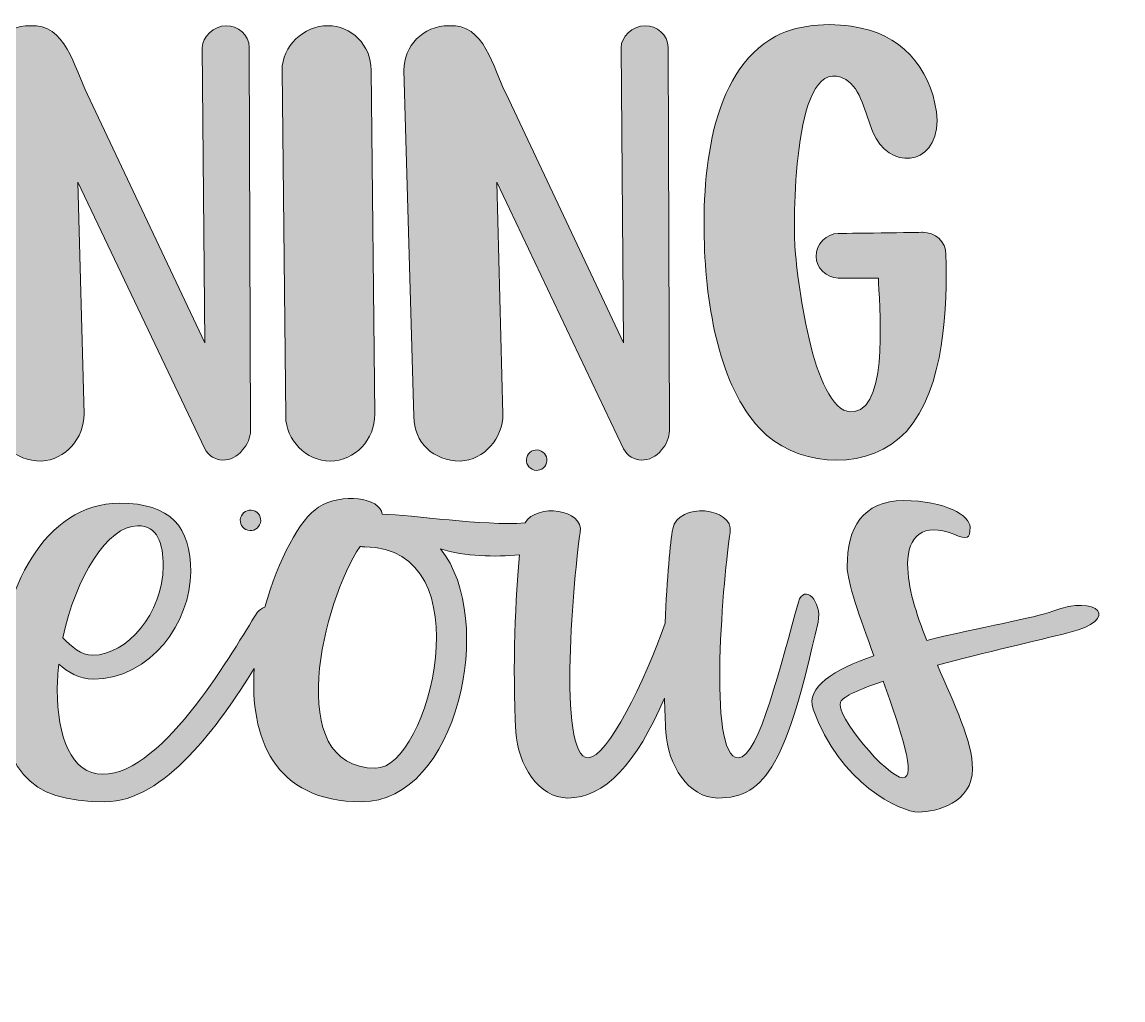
# Model space of a CAD drawing. Header units: inches. Extents: x 43 to 1037, y -884 to -197.
# Drawn here: x 539.8 to 1036.8, y -883.8 to -442.1 of the extents above; entities that cross this region are included whole.
import ezdxf

# ---------------------------------------------------------------- set-up
doc = ezdxf.new("R2010")
doc.units = ezdxf.units.IN
doc.header["$MEASUREMENT"] = 0
doc.layers.add('Layer 1', color=7, linetype='Continuous')

# ---------------------------------------------------------------- blocks, each defined once
blk = doc.blocks.new('block 2')
at = {"layer": 'Layer 1', "true_color": 0xffffff}
h = blk.add_hatch(color=7, dxfattribs=at)
h.dxf.hatch_style = 2
edge = h.paths.add_edge_path()
edge.add_spline(control_points=[(890.3, -704.14), (882.54, -730.74), (872.69, -774.43), (863.04, -774.43), (848.75, -774.43), (856.75, -689.66), (859.46, -672.65), (861.29, -661.17), (835.83, -658.83), (833.55, -671.07), (832.48, -676.84), (830.91, -693.36), (830.15, -713.6), (821, -739.96), (803.93, -774.43), (795.36, -774.43), (781.07, -774.43), (789.07, -689.66), (791.78, -672.65), (793.47, -662.11), (772.12, -659.29), (766.87, -668.37), (747.82, -669.78), (716.26, -664.7), (702.38, -664.45), (701.58, -656.81), (683.99, -654.67), (673.69, -661.24), (665.4, -666.51), (655.34, -684.91), (649.41, -706.41), (648.06, -706.78), (646.7, -707.73), (645.55, -709.52), (636.54, -723.47), (604.06, -781.9), (576.3, -781.9), (561.93, -781.9), (555.73, -764.68), (555.73, -743.72), (555.73, -739.85), (556, -735.95), (556.4, -732.08), (560.29, -735.68), (565.48, -738.88), (572.01, -738.88), (598.05, -738.88), (615.97, -712.8), (615.97, -690.52), (615.98, -670.16), (606.97, -659.46), (583.84, -659.46), (550.13, -659.46), (529.85, -699.17), (529.85, -737.09), (529.85, -780.53), (542.27, -794.3), (577.24, -794.3), (604.19, -794.3), (628.73, -759.58), (644.61, -734.05), (642.58, -765.19), (653.38, -794.3), (693.07, -794.3), (736.38, -794.3), (754.28, -711.98), (728.75, -680.05), (739.7, -683.52), (753.23, -683.88), (764.43, -682.7), (762.71, -700.64), (761.04, -733.15), (762.75, -762.81), (763.59, -777.51), (772.97, -792.61), (786.18, -792.61), (802.78, -792.61), (817.15, -777.06), (829.84, -747.46), (829.95, -752.6), (830.14, -757.75), (830.43, -762.81), (831.28, -777.51), (840.64, -792.61), (853.89, -792.61), (876.01, -792.61), (885.02, -775.86), (899.12, -713.12), (901.17, -703.92), (892.85, -695.4), (890.3, -704.14)], knot_values=[0, 0, 0, 0, 1, 1, 1, 2, 2, 2, 3, 3, 3, 4, 4, 4, 5, 5, 5, 6, 6, 6, 7, 7, 7, 8, 8, 8, 9, 9, 9, 10, 10, 10, 11, 11, 11, 12, 12, 12, 13, 13, 13, 14, 14, 14, 15, 15, 15, 16, 16, 16, 17, 17, 17, 18, 18, 18, 19, 19, 19, 20, 20, 20, 21, 21, 21, 22, 22, 22, 23, 23, 23, 24, 24, 24, 25, 25, 25, 26, 26, 26, 27, 27, 27, 28, 28, 28, 29, 29, 29, 30, 30, 30, 30], degree=3, periodic=1)
edge = h.paths.add_edge_path()
edge.add_spline(control_points=[(591.98, -669.64), (601.05, -669.64), (603.53, -677.66), (603.53, -687.82), (603.53, -709.24), (586.94, -728.08), (571.77, -728.08), (566.29, -728.09), (562.24, -724.31), (558.29, -720.2), (564, -692.92), (578.44, -669.64), (591.98, -669.64)], knot_values=[0, 0, 0, 0, 1, 1, 1, 2, 2, 2, 3, 3, 3, 4, 4, 4, 4], degree=3, periodic=1)
edge = h.paths.add_edge_path()
edge.add_spline(control_points=[(699.42, -779.13), (656.92, -779.13), (675.89, -703.15), (692.39, -678.97), (693.09, -679.05), (693.66, -679.21), (694.48, -679.21), (748.77, -679.22), (723.73, -779.13), (699.42, -779.13)], knot_values=[0, 0, 0, 0, 1, 1, 1, 2, 2, 2, 3, 3, 3, 3], degree=3, periodic=1)
h = blk.add_hatch(color=7, dxfattribs=at)
h.dxf.hatch_style = 2
edge = h.paths.add_edge_path()
edge.add_spline(control_points=[(501.87, -672.49), (496.05, -666.11), (484.85, -659.3), (468.18, -659.3), (433.76, -659.3), (414.71, -708.61), (414.71, -746.01), (414.71, -776.24), (424.12, -790.42), (447.04, -790.42), (463.88, -790.42), (480.51, -762.99), (491.9, -737.7), (492.07, -795.52), (493.8, -873.6), (461.67, -873.6), (426.07, -873.6), (447.57, -818.61), (434.89, -818.61), (429.95, -818.61), (419.73, -883.82), (462.38, -883.82), (539.92, -883.82), (508.9, -783.36), (520.53, -683.96), (521.48, -675.84), (527.41, -674.27), (524.06, -670.92), (520.88, -667.74), (509.77, -666.02), (501.87, -672.49)], knot_values=[0, 0, 0, 0, 1, 1, 1, 2, 2, 2, 3, 3, 3, 4, 4, 4, 5, 5, 5, 6, 6, 6, 7, 7, 7, 8, 8, 8, 9, 9, 9, 10, 10, 10, 10], degree=3, periodic=1)
edge = h.paths.add_edge_path()
edge.add_spline(control_points=[(494.81, -683.96), (493.31, -689.47), (492.56, -697.82), (492.21, -708), (482.97, -732.86), (457.33, -778.43), (445.98, -778.43), (441.43, -778.43), (439.17, -771), (439.17, -760.09), (439.17, -724.85), (454.58, -671.62), (478.61, -671.62), (485.18, -671.62), (492.3, -676.91), (495.36, -682.33), (495.17, -682.88), (494.96, -683.38), (494.81, -683.96)], knot_values=[0, 0, 0, 0, 1, 1, 1, 2, 2, 2, 3, 3, 3, 4, 4, 4, 5, 5, 5, 6, 6, 6, 6], degree=3, periodic=1)
h = blk.add_hatch(color=7, dxfattribs=at)
h.dxf.hatch_style = 2
edge = h.paths.add_edge_path()
edge.add_spline(control_points=[(1005.15, -708.18), (997.15, -711.3), (972.21, -715.43), (948.23, -721.4), (943.39, -709.38), (939.58, -697.45), (939.58, -686.86), (939.58, -674.53), (946.65, -667.83), (960.38, -673.47), (966.6, -676.03), (967.79, -675.58), (967.79, -670.29), (967.79, -665.01), (956.52, -658.3), (937.83, -658.3), (919.16, -658.3), (912.29, -670.79), (912.29, -688.07), (912.29, -694.87), (918.07, -711.14), (924.34, -728.34), (906.3, -734.62), (893.45, -742.46), (896.95, -752.41), (908.75, -785.95), (936.42, -798.94), (944.53, -798.94), (952.63, -798.94), (968.86, -794.65), (968.86, -779.45), (968.86, -767.16), (960.7, -750.23), (952.99, -732.65), (974.31, -726.91), (998.19, -721.41), (1011.85, -718.04), (1036.79, -711.88), (1025.05, -700.41), (1005.15, -708.18)], knot_values=[0, 0, 0, 0, 1, 1, 1, 2, 2, 2, 3, 3, 3, 4, 4, 4, 5, 5, 5, 6, 6, 6, 7, 7, 7, 8, 8, 8, 9, 9, 9, 10, 10, 10, 11, 11, 11, 12, 12, 12, 13, 13, 13, 13], degree=3, periodic=1)
edge = h.paths.add_edge_path()
edge.add_spline(control_points=[(937.46, -783.44), (930.41, -783.44), (906.45, -754.88), (909.28, -749.25), (910.59, -746.63), (918.05, -743.35), (928.52, -739.88), (936.7, -762.47), (943.68, -783.44), (937.46, -783.44)], knot_values=[0, 0, 0, 0, 1, 1, 1, 2, 2, 2, 3, 3, 3, 3], degree=3, periodic=1)
at = {"layer": 'Layer 1', "lineweight": 0}
for points, knots in [([(890.3, -704.14), (882.54, -730.74), (872.69, -774.43), (863.04, -774.43), (848.75, -774.43), (856.75, -689.66), (859.46, -672.65), (861.29, -661.17), (835.83, -658.83), (833.55, -671.07), (832.48, -676.84), (830.91, -693.36), (830.15, -713.6), (821, -739.96), (803.93, -774.43), (795.36, -774.43), (781.07, -774.43), (789.07, -689.66), (791.78, -672.65), (793.47, -662.11), (772.12, -659.29), (766.87, -668.37), (747.82, -669.78), (716.26, -664.7), (702.38, -664.45), (701.58, -656.81), (683.99, -654.67), (673.69, -661.24), (665.4, -666.51), (655.34, -684.91), (649.41, -706.41), (648.06, -706.78), (646.7, -707.73), (645.55, -709.52), (636.54, -723.47), (604.06, -781.9), (576.3, -781.9), (561.93, -781.9), (555.73, -764.68), (555.73, -743.72), (555.73, -739.85), (556, -735.95), (556.4, -732.08), (560.29, -735.68), (565.48, -738.88), (572.01, -738.88), (598.05, -738.88), (615.97, -712.8), (615.97, -690.52), (615.98, -670.16), (606.97, -659.46), (583.84, -659.46), (550.13, -659.46), (529.85, -699.17), (529.85, -737.09), (529.85, -780.53), (542.27, -794.3), (577.24, -794.3), (604.19, -794.3), (628.73, -759.58), (644.61, -734.05), (642.58, -765.19), (653.38, -794.3), (693.07, -794.3), (736.38, -794.3), (754.28, -711.98), (728.75, -680.05), (739.7, -683.52), (753.23, -683.88), (764.43, -682.7), (762.71, -700.64), (761.04, -733.15), (762.75, -762.81), (763.59, -777.51), (772.97, -792.61), (786.18, -792.61), (802.78, -792.61), (817.15, -777.06), (829.84, -747.46), (829.95, -752.6), (830.14, -757.75), (830.43, -762.81), (831.28, -777.51), (840.64, -792.61), (853.89, -792.61), (876.01, -792.61), (885.02, -775.86), (899.12, -713.12), (901.17, -703.92), (892.85, -695.4), (890.3, -704.14)], [0, 0, 0, 0, 1, 1, 1, 2, 2, 2, 3, 3, 3, 4, 4, 4, 5, 5, 5, 6, 6, 6, 7, 7, 7, 8, 8, 8, 9, 9, 9, 10, 10, 10, 11, 11, 11, 12, 12, 12, 13, 13, 13, 14, 14, 14, 15, 15, 15, 16, 16, 16, 17, 17, 17, 18, 18, 18, 19, 19, 19, 20, 20, 20, 21, 21, 21, 22, 22, 22, 23, 23, 23, 24, 24, 24, 25, 25, 25, 26, 26, 26, 27, 27, 27, 28, 28, 28, 29, 29, 29, 30, 30, 30, 30]), ([(501.87, -672.49), (496.05, -666.11), (484.85, -659.3), (468.18, -659.3), (433.76, -659.3), (414.71, -708.61), (414.71, -746.01), (414.71, -776.24), (424.12, -790.42), (447.04, -790.42), (463.88, -790.42), (480.51, -762.99), (491.9, -737.7), (492.07, -795.52), (493.8, -873.6), (461.67, -873.6), (426.07, -873.6), (447.57, -818.61), (434.89, -818.61), (429.95, -818.61), (419.73, -883.82), (462.38, -883.82), (539.92, -883.82), (508.9, -783.36), (520.53, -683.96), (521.48, -675.84), (527.41, -674.27), (524.06, -670.92), (520.88, -667.74), (509.77, -666.02), (501.87, -672.49)], [0, 0, 0, 0, 1, 1, 1, 2, 2, 2, 3, 3, 3, 4, 4, 4, 5, 5, 5, 6, 6, 6, 7, 7, 7, 8, 8, 8, 9, 9, 9, 10, 10, 10, 10]), ([(1005.15, -708.18), (997.15, -711.3), (972.21, -715.43), (948.23, -721.4), (943.39, -709.38), (939.58, -697.45), (939.58, -686.86), (939.58, -674.53), (946.65, -667.83), (960.38, -673.47), (966.6, -676.03), (967.79, -675.58), (967.79, -670.29), (967.79, -665.01), (956.52, -658.3), (937.83, -658.3), (919.16, -658.3), (912.29, -670.79), (912.29, -688.07), (912.29, -694.87), (918.07, -711.14), (924.34, -728.34), (906.3, -734.62), (893.45, -742.46), (896.95, -752.41), (908.75, -785.95), (936.42, -798.94), (944.53, -798.94), (952.63, -798.94), (968.86, -794.65), (968.86, -779.45), (968.86, -767.16), (960.7, -750.23), (952.99, -732.65), (974.31, -726.91), (998.19, -721.41), (1011.85, -718.04), (1036.79, -711.88), (1025.05, -700.41), (1005.15, -708.18)], [0, 0, 0, 0, 1, 1, 1, 2, 2, 2, 3, 3, 3, 4, 4, 4, 5, 5, 5, 6, 6, 6, 7, 7, 7, 8, 8, 8, 9, 9, 9, 10, 10, 10, 11, 11, 11, 12, 12, 12, 13, 13, 13, 13]), ([(591.98, -669.64), (601.05, -669.64), (603.53, -677.66), (603.53, -687.82), (603.53, -709.24), (586.94, -728.08), (571.77, -728.08), (566.29, -728.09), (562.24, -724.31), (558.29, -720.2), (564, -692.92), (578.44, -669.64), (591.98, -669.64)], [0, 0, 0, 0, 1, 1, 1, 2, 2, 2, 3, 3, 3, 4, 4, 4, 4]), ([(699.42, -779.13), (656.92, -779.13), (675.89, -703.15), (692.39, -678.97), (693.09, -679.05), (693.66, -679.21), (694.48, -679.21), (748.77, -679.22), (723.73, -779.13), (699.42, -779.13)], [0, 0, 0, 0, 1, 1, 1, 2, 2, 2, 3, 3, 3, 3]), ([(937.46, -783.44), (930.41, -783.44), (906.45, -754.88), (909.28, -749.25), (910.59, -746.63), (918.05, -743.35), (928.52, -739.88), (936.7, -762.47), (943.68, -783.44), (937.46, -783.44)], [0, 0, 0, 0, 1, 1, 1, 2, 2, 2, 3, 3, 3, 3])]:
    blk.add_open_spline(points, degree=3, knots=knots, dxfattribs=at)
blk = doc.blocks.new('block 3')
at = {"layer": 'Layer 1', "true_color": 0xffffff}
h = blk.add_hatch(color=7, dxfattribs=at)
h.dxf.hatch_style = 2
edge = h.paths.add_edge_path()
edge.add_spline(control_points=[(923.92, -491.84), (920.29, -483.18), (918.61, -472.29), (911.63, -468.1), (888.17, -454.69), (887.88, -529.27), (888.72, -543.51), (889.84, -560.55), (897.66, -621.16), (915.54, -618.08), (931.74, -615.57), (926.43, -567.81), (926.43, -557.75), (926.43, -557.75), (908.27, -557.75), (908.27, -557.75), (902.97, -557.75), (898.22, -553.01), (898.22, -547.98), (898.22, -542.39), (902.97, -537.64), (908.27, -537.64), (909.39, -537.64), (946.26, -537.09), (946.26, -537.09), (952.13, -537.09), (956.87, -541.27), (956.87, -547.14), (957.43, -570.04), (956.59, -607.47), (939, -627.02), (922.8, -644.62), (892.63, -643.5), (875.88, -628.7), (857.16, -612.22), (849.34, -577.86), (847.94, -545.46), (846.55, -512.51), (849.9, -464.75), (880.06, -448.54), (891.24, -442.68), (906.88, -442.12), (918.61, -444.92), (939.28, -449.1), (951.57, -466.14), (952.96, -486.53), (952.41, -508.32), (930.62, -508.6), (923.92, -491.84)], knot_values=[0, 0, 0, 0, 1, 1, 1, 2, 2, 2, 3, 3, 3, 4, 4, 4, 5, 5, 5, 6, 6, 6, 7, 7, 7, 8, 8, 8, 9, 9, 9, 10, 10, 10, 11, 11, 11, 12, 12, 12, 13, 13, 13, 14, 14, 14, 15, 15, 15, 16, 16, 16, 16], degree=3, periodic=1)
h = blk.add_hatch(color=7, dxfattribs=at)
h.dxf.hatch_style = 2
edge = h.paths.add_edge_path()
edge.add_spline(control_points=[(523.12, -463.91), (523.12, -453.01), (531.5, -443.8), (543.51, -443.8), (559.43, -442.68), (563.34, -462.79), (569.21, -474.52), (569.21, -474.52), (622.28, -587.08), (622.28, -587.08), (622.28, -587.08), (621.16, -453.57), (621.16, -453.57), (621.16, -449.1), (626.19, -443.8), (632.05, -443.8), (637.08, -443.8), (642.39, -447.71), (642.39, -453.57), (642.39, -453.57), (642.94, -626.74), (642.94, -626.74), (642.94, -629.54), (641.55, -633.17), (639.31, -635.4), (634.84, -641.55), (625.63, -641.55), (622.28, -634.84), (622.28, -634.84), (565.02, -514.46), (565.02, -514.46), (565.02, -514.46), (567.81, -619.2), (567.81, -619.2), (567.81, -630.1), (559.43, -639.87), (548.54, -640.43), (536.53, -640.43), (527.59, -632.05), (527.59, -620.32), (527.59, -620.32), (523.12, -463.91), (523.12, -463.91)], knot_values=[0, 0, 0, 0, 1, 1, 1, 2, 2, 2, 3, 3, 3, 4, 4, 4, 5, 5, 5, 6, 6, 6, 7, 7, 7, 8, 8, 8, 9, 9, 9, 10, 10, 10, 11, 11, 11, 12, 12, 12, 13, 13, 13, 14, 14, 14, 14], degree=3, periodic=1)
h = blk.add_hatch(color=7, dxfattribs=at)
h.dxf.hatch_style = 2
edge = h.paths.add_edge_path()
edge.add_spline(control_points=[(657.19, -463.91), (657.19, -453.01), (666.96, -443.8), (677.85, -443.8), (688.47, -443.8), (697.4, -452.45), (697.4, -463.91), (697.4, -463.91), (699.08, -619.2), (699.08, -619.2), (699.08, -630.65), (690.14, -640.43), (678.97, -640.43), (668.08, -640.43), (658.86, -630.65), (658.86, -620.32), (658.86, -620.32), (657.19, -463.91), (657.19, -463.91)], knot_values=[0, 0, 0, 0, 1, 1, 1, 2, 2, 2, 3, 3, 3, 4, 4, 4, 5, 5, 5, 6, 6, 6, 6], degree=3, periodic=1)
h = blk.add_hatch(color=7, dxfattribs=at)
h.dxf.hatch_style = 2
edge = h.paths.add_edge_path()
edge.add_spline(control_points=[(712.21, -463.91), (712.21, -453.01), (720.58, -443.8), (732.59, -443.8), (748.51, -442.68), (752.42, -462.79), (758.29, -474.52), (758.29, -474.52), (811.36, -587.08), (811.36, -587.08), (811.36, -587.08), (810.24, -453.57), (810.24, -453.57), (810.24, -449.1), (815.27, -443.8), (821.13, -443.8), (826.16, -443.8), (831.47, -447.71), (831.47, -453.57), (831.47, -453.57), (832.03, -626.74), (832.03, -626.74), (832.03, -629.54), (830.63, -633.17), (828.4, -635.4), (823.93, -641.55), (814.71, -641.55), (811.36, -634.84), (811.36, -634.84), (754.1, -514.46), (754.1, -514.46), (754.1, -514.46), (756.89, -619.2), (756.89, -619.2), (756.89, -630.1), (748.51, -639.87), (737.62, -640.43), (725.61, -640.43), (716.67, -632.05), (716.67, -620.32), (716.67, -620.32), (712.21, -463.91), (712.21, -463.91)], knot_values=[0, 0, 0, 0, 1, 1, 1, 2, 2, 2, 3, 3, 3, 4, 4, 4, 5, 5, 5, 6, 6, 6, 7, 7, 7, 8, 8, 8, 9, 9, 9, 10, 10, 10, 11, 11, 11, 12, 12, 12, 13, 13, 13, 14, 14, 14, 14], degree=3, periodic=1)
at = {"layer": 'Layer 1', "lineweight": 0}
for points, knots in [([(923.92, -491.84), (920.29, -483.18), (918.61, -472.29), (911.63, -468.1), (888.17, -454.69), (887.88, -529.27), (888.72, -543.51), (889.84, -560.55), (897.66, -621.16), (915.54, -618.08), (931.74, -615.57), (926.43, -567.81), (926.43, -557.75), (926.43, -557.75), (908.27, -557.75), (908.27, -557.75), (902.97, -557.75), (898.22, -553.01), (898.22, -547.98), (898.22, -542.39), (902.97, -537.64), (908.27, -537.64), (909.39, -537.64), (946.26, -537.09), (946.26, -537.09), (952.13, -537.09), (956.87, -541.27), (956.87, -547.14), (957.43, -570.04), (956.59, -607.47), (939, -627.02), (922.8, -644.62), (892.63, -643.5), (875.88, -628.7), (857.16, -612.22), (849.34, -577.86), (847.94, -545.46), (846.55, -512.51), (849.9, -464.75), (880.06, -448.54), (891.24, -442.68), (906.88, -442.12), (918.61, -444.92), (939.28, -449.1), (951.57, -466.14), (952.96, -486.53), (952.41, -508.32), (930.62, -508.6), (923.92, -491.84)], [0, 0, 0, 0, 1, 1, 1, 2, 2, 2, 3, 3, 3, 4, 4, 4, 5, 5, 5, 6, 6, 6, 7, 7, 7, 8, 8, 8, 9, 9, 9, 10, 10, 10, 11, 11, 11, 12, 12, 12, 13, 13, 13, 14, 14, 14, 15, 15, 15, 16, 16, 16, 16]), ([(523.12, -463.91), (523.12, -453.01), (531.5, -443.8), (543.51, -443.8), (559.43, -442.68), (563.34, -462.79), (569.21, -474.52), (569.21, -474.52), (622.28, -587.08), (622.28, -587.08), (622.28, -587.08), (621.16, -453.57), (621.16, -453.57), (621.16, -449.1), (626.19, -443.8), (632.05, -443.8), (637.08, -443.8), (642.39, -447.71), (642.39, -453.57), (642.39, -453.57), (642.94, -626.74), (642.94, -626.74), (642.94, -629.54), (641.55, -633.17), (639.31, -635.4), (634.84, -641.55), (625.63, -641.55), (622.28, -634.84), (622.28, -634.84), (565.02, -514.46), (565.02, -514.46), (565.02, -514.46), (567.81, -619.2), (567.81, -619.2), (567.81, -630.1), (559.43, -639.87), (548.54, -640.43), (536.53, -640.43), (527.59, -632.05), (527.59, -620.32), (527.59, -620.32), (523.12, -463.91), (523.12, -463.91)], [0, 0, 0, 0, 1, 1, 1, 2, 2, 2, 3, 3, 3, 4, 4, 4, 5, 5, 5, 6, 6, 6, 7, 7, 7, 8, 8, 8, 9, 9, 9, 10, 10, 10, 11, 11, 11, 12, 12, 12, 13, 13, 13, 14, 14, 14, 14]), ([(657.19, -463.91), (657.19, -453.01), (666.96, -443.8), (677.85, -443.8), (688.47, -443.8), (697.4, -452.45), (697.4, -463.91), (697.4, -463.91), (699.08, -619.2), (699.08, -619.2), (699.08, -630.65), (690.14, -640.43), (678.97, -640.43), (668.08, -640.43), (658.86, -630.65), (658.86, -620.32), (658.86, -620.32), (657.19, -463.91), (657.19, -463.91)], [0, 0, 0, 0, 1, 1, 1, 2, 2, 2, 3, 3, 3, 4, 4, 4, 5, 5, 5, 6, 6, 6, 6]), ([(712.21, -463.91), (712.21, -453.01), (720.58, -443.8), (732.59, -443.8), (748.51, -442.68), (752.42, -462.79), (758.29, -474.52), (758.29, -474.52), (811.36, -587.08), (811.36, -587.08), (811.36, -587.08), (810.24, -453.57), (810.24, -453.57), (810.24, -449.1), (815.27, -443.8), (821.13, -443.8), (826.16, -443.8), (831.47, -447.71), (831.47, -453.57), (831.47, -453.57), (832.03, -626.74), (832.03, -626.74), (832.03, -629.54), (830.63, -633.17), (828.4, -635.4), (823.93, -641.55), (814.71, -641.55), (811.36, -634.84), (811.36, -634.84), (754.1, -514.46), (754.1, -514.46), (754.1, -514.46), (756.89, -619.2), (756.89, -619.2), (756.89, -630.1), (748.51, -639.87), (737.62, -640.43), (725.61, -640.43), (716.67, -632.05), (716.67, -620.32), (716.67, -620.32), (712.21, -463.91), (712.21, -463.91)], [0, 0, 0, 0, 1, 1, 1, 2, 2, 2, 3, 3, 3, 4, 4, 4, 5, 5, 5, 6, 6, 6, 7, 7, 7, 8, 8, 8, 9, 9, 9, 10, 10, 10, 11, 11, 11, 12, 12, 12, 13, 13, 13, 14, 14, 14, 14])]:
    blk.add_open_spline(points, degree=3, knots=knots, dxfattribs=at)

msp = doc.modelspace()

# ---------------------------------------------------------------- hatches: boundary and pattern name
at = {"layer": 'Layer 1', "true_color": 0xffffff}
h = msp.add_hatch(color=7, dxfattribs=at)
h.dxf.hatch_style = 2
edge = h.paths.add_edge_path()
edge.add_spline(control_points=[(773.31, -635.55), (775.78, -636.21), (777.24, -638.74), (776.58, -641.21), (775.92, -643.67), (773.39, -645.13), (770.92, -644.47), (768.46, -643.81), (766.99, -641.28), (767.65, -638.81), (768.31, -636.35), (770.85, -634.89), (773.31, -635.55)], knot_values=[0, 0, 0, 0, 1, 1, 1, 2, 2, 2, 3, 3, 3, 4, 4, 4, 4], degree=3, periodic=1)
h = msp.add_hatch(color=7, dxfattribs=at)
h.dxf.hatch_style = 2
edge = h.paths.add_edge_path()
edge.add_spline(control_points=[(644.14, -662.73), (646.6, -663.39), (648.07, -665.93), (647.41, -668.39), (646.75, -670.86), (644.21, -672.32), (641.75, -671.66), (639.28, -671), (637.82, -668.47), (638.48, -666), (639.14, -663.54), (641.67, -662.07), (644.14, -662.73)], knot_values=[0, 0, 0, 0, 1, 1, 1, 2, 2, 2, 3, 3, 3, 4, 4, 4, 4], degree=3, periodic=1)

# ---------------------------------------------------------------- linework, layer by layer
at = {"layer": 'Layer 1', "lineweight": 0}
for points in [[(773.31, -635.55), (775.78, -636.21), (777.24, -638.74), (776.58, -641.21), (775.92, -643.67), (773.39, -645.13), (770.92, -644.47), (768.46, -643.81), (766.99, -641.28), (767.65, -638.81), (768.31, -636.35), (770.85, -634.89), (773.31, -635.55)], [(644.14, -662.73), (646.6, -663.39), (648.07, -665.93), (647.41, -668.39), (646.75, -670.86), (644.21, -672.32), (641.75, -671.66), (639.28, -671), (637.82, -668.47), (638.48, -666), (639.14, -663.54), (641.67, -662.07), (644.14, -662.73)]]:
    msp.add_open_spline(points, degree=3, knots=[0, 0, 0, 0, 1, 1, 1, 2, 2, 2, 3, 3, 3, 4, 4, 4, 4], dxfattribs=at)

# ---------------------------------------------------------------- block references
at = {"layer": 'Layer 1'}
for name in ['block 3', 'block 2']:
    msp.add_blockref(name, (0, 0), dxfattribs=at)

doc.saveas('drawing.dxf')
